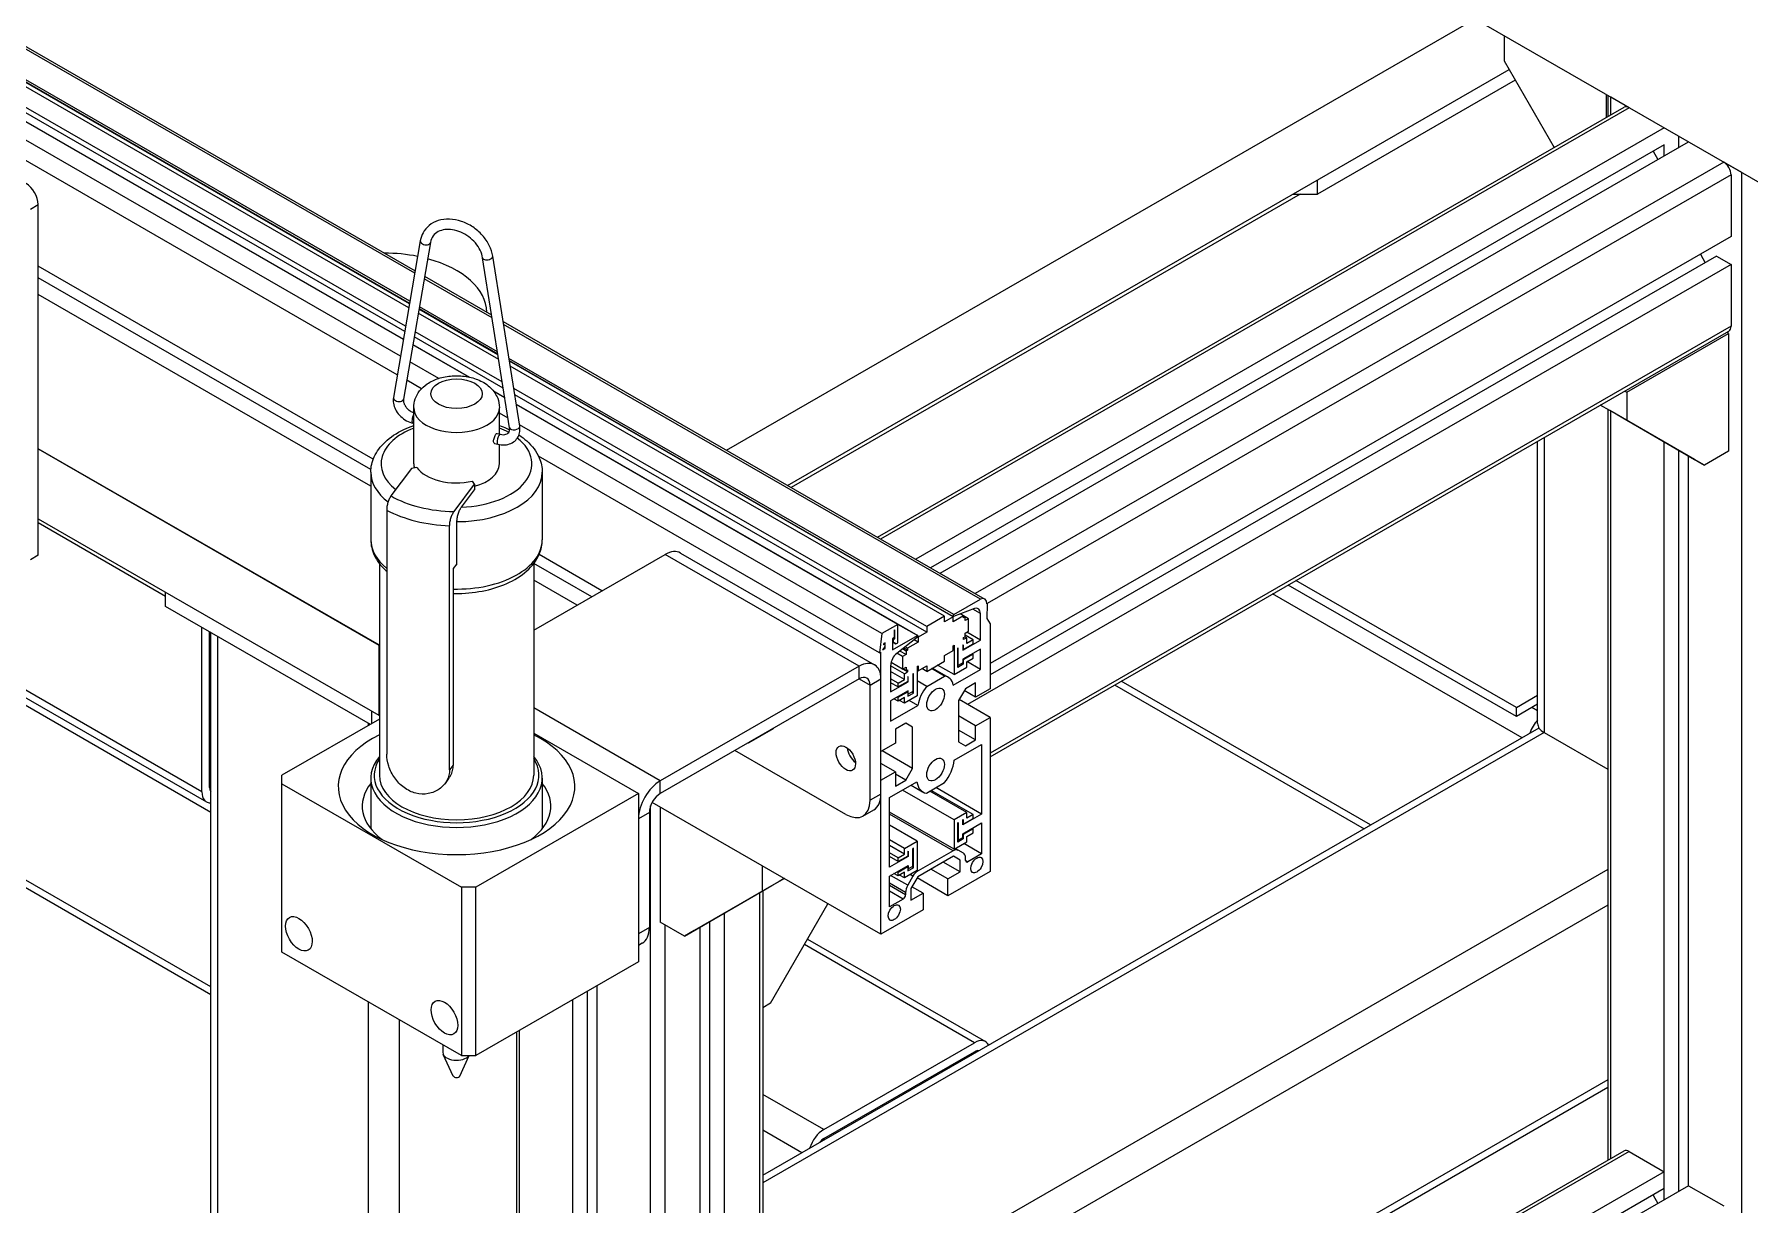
# Model space of a CAD drawing. Header units: millimetres. Extents: x 0 to 7722, y 0 to 5460.
# Drawn here: x 4835 to 5335, y 2799 to 3140 of the extents above; entities that cross this region are included whole.
import ezdxf

# ---------------------------------------------------------------- set-up
doc = ezdxf.new("R2010")
doc.units = ezdxf.units.MM
doc.header["$LTSCALE"] = 5
doc.layers.get('0').update_dxf_attribs({"linetype": 'CONTINUOUS'})

# ---------------------------------------------------------------- blocks, each defined once
blk = doc.blocks.new('RWFWFWEWEFWEFWEF')
for p, q in [((889.89, -572.89), (475.39, -334.19)), ((257.13, -459.87), (435.88, -562.8)), ((376.36, -771.45), (-156.62, -464.53)), ((435.75, -563.51), (256.46, -460.26)), ((-155.29, -467.47), (376.36, -773.62)), ((434.35, -571.66), (277.56, -481.37)), ((278.02, -482.23), (434.26, -572.2)), ((434.23, -572.39), (278.1, -482.48)), ((434.03, -573.55), (278.29, -483.86)), ((433.1, -578.96), (278.29, -489.81)), ((526.68, -615.09), (744.94, -489.41)), ((432.84, -580.44), (278.29, -491.44)), ((278.29, -493.91), (432.46, -582.69)), ((432.44, -582.77), (278.29, -494)), ((753.42, -494.3), (753.42, -501.66)), ((431.6, -587.69), (278.29, -499.4)), ((544.43, -625.31), (754.85, -504.14)), ((753.42, -501.66), (767.97, -526.85)), ((430.67, -593.07), (278.29, -505.32)), ((756.64, -507.23), (698.98, -540.44)), ((570.71, -640.45), (788.34, -515.12)), ((783.12, -511.4), (783.12, -518.13)), ((783.66, -511.71), (783.66, -517.82)), ((784.53, -517.31), (784.53, -512.21)), ((789.84, -515.27), (784.53, -512.21)), ((789.84, -515.27), (571.59, -640.95)), ((800.09, -521.17), (581.84, -646.86)), ((804.33, -526.87), (804.33, -523.62)), ((800.09, -526.08), (586.1, -649.31)), ((588.91, -650.93), (807.16, -525.24)), ((796.82, -527.96), (798.22, -530.4)), ((800.09, -529.32), (800.09, -526.08)), ((817.42, -531.15), (599.16, -656.83)), ((819.54, -534.82), (602.61, -659.75)), ((822.72, -534.2), (817.42, -531.15)), ((819.54, -534.82), (819.54, -552.81)), ((822.72, -928.26), (822.72, -534.2)), ((698.98, -540.44), (698.98, -536.32)), ((323.71, -544.8), (325.98, -543.5)), ((325.98, -645.69), (325.98, -543.5)), ((693.92, -540.44), (545.48, -625.92)), ((691.9, -540.44), (691.86, -540.41)), ((691.9, -540.39), (691.9, -540.44)), ((691.9, -540.44), (698.98, -540.44)), ((437.39, -554.02), (429.53, -599.68)), ((440.34, -554.53), (432.49, -600.18)), ((819.54, -552.81), (603.52, -677.21)), ((463.41, -608.57), (455.56, -559.02)), ((466.37, -608.1), (458.52, -558.55)), ((815.29, -558.54), (603.52, -680.5)), ((810.59, -557.96), (812.02, -560.43)), ((815.29, -558.54), (819.54, -560.98)), ((423.68, -617.66), (325.98, -561.4)), ((422.98, -620.72), (325.98, -564.85)), ((458.33, -576.51), (438.52, -565.11)), ((438.65, -564.4), (458.19, -575.65)), ((819.54, -560.98), (596.97, -689.15)), ((819.54, -560.98), (819.54, -578.97)), ((422.95, -625.59), (325.98, -569.74)), ((460.25, -588.65), (436.8, -575.14)), ((460.03, -587.24), (437, -573.98)), ((437.03, -573.8), (460, -587.02)), ((459.89, -586.37), (437.12, -573.26)), ((461.54, -577.58), (601.98, -658.45)), ((600.69, -658.49), (461.67, -578.44)), ((819.54, -578.97), (603.52, -703.37)), ((451.44, -593.71), (435.21, -584.37)), ((435.23, -584.28), (451.69, -593.76)), ((461.58, -596.99), (435.61, -582.04)), ((461.29, -595.19), (435.87, -580.55)), ((603.52, -704.39), (818.91, -580.35)), ((789.13, -598.12), (818.83, -581.02)), ((818.83, -581.02), (818.29, -580.71)), ((818.83, -581.02), (818.83, -615.35)), ((442.81, -594.14), (434.37, -589.28)), ((592.91, -662.97), (463.24, -588.3)), ((463.34, -588.95), (592.76, -663.48)), ((592.71, -663.65), (463.37, -589.17)), ((437.76, -597.15), (433.44, -594.67)), ((590.19, -663.47), (463.6, -590.57)), ((458.71, -597.81), (462.01, -599.7)), ((462.02, -599.81), (458.84, -597.97)), ((585.02, -666.44), (464.63, -597.12)), ((585.02, -668.08), (464.92, -598.92)), ((788.59, -597.81), (789.13, -598.12)), ((789.13, -598.12), (789.13, -606.29)), ((435.45, -619.04), (435.45, -602.68)), ((460.45, -610.37), (460.45, -602.68)), ((462.96, -605.75), (460.45, -604.3)), ((465.35, -601.63), (582.45, -669.06)), ((576.63, -665.81), (465.36, -601.73)), ((784.18, -603.54), (781.41, -601.95)), ((784.18, -603.54), (781.42, -601.94)), ((781.49, -601.9), (786.3, -604.67)), ((783.66, -603.24), (783.66, -821.95)), ((784.18, -603.44), (784.18, -603.54)), ((808.93, -617.8), (784.18, -603.54)), ((784.53, -821.44), (784.53, -603.75)), ((786.3, -604.67), (808.93, -617.8)), ((786.3, -604.67), (789.13, -606.29)), ((435.19, -607.2), (435.45, -607.26)), ((571.94, -668.51), (466.31, -607.67)), ((789.13, -606.29), (811.76, -619.43)), ((425.45, -671.91), (325.98, -614.62)), ((325.98, -614.62), (425.32, -671.84)), ((459.04, -613.11), (459.99, -613.35)), ((459.76, -610.2), (460.71, -610.44)), ((460.45, -619.04), (460.45, -613.45)), ((763.14, -694.7), (763.14, -612.46)), ((765.02, -611.38), (765.02, -697.31)), ((800.09, -833.44), (800.09, -612.71)), ((804.33, -831), (804.33, -615.15)), ((436.34, -620.06), (434.81, -620.41)), ((571.31, -674.06), (471.85, -616.78)), ((807.16, -829.37), (807.16, -616.78)), ((811.76, -619.43), (808.93, -617.8)), ((818.83, -615.35), (811.76, -619.43)), ((422.95, -621.49), (422.95, -641.14)), ((434.81, -620.41), (428.84, -628.39)), ((447.21, -632.94), (453.18, -624.97)), ((453.18, -624.97), (452.57, -624.09)), ((453.18, -624.97), (453.18, -626.6)), ((472.95, -621.49), (472.95, -641.14)), ((449.38, -631.68), (453.18, -626.6)), ((325.98, -635.06), (425.32, -692.27)), ((427.58, -632.53), (427.58, -703.66)), ((363.1, -657.65), (325.98, -636.27)), ((445.94, -708.22), (445.94, -637.09)), ((448.07, -648.15), (448.07, -635.88)), ((513.25, -645.02), (569.82, -677.59)), ((325.98, -645.69), (323.71, -646.99)), ((425.45, -648.09), (425.45, -709.78)), ((448.07, -648.15), (447, -649.58)), ((447, -649.58), (447, -706.81)), ((470.45, -667.52), (508.76, -645.46)), ((470.45, -648.09), (470.45, -709.78)), ((487.36, -657.79), (470.47, -648.07)), ((490.35, -656.06), (472.01, -645.5)), ((565.33, -678.03), (508.76, -645.46)), ((483.11, -660.23), (470.45, -652.94)), ((756.96, -692.66), (690.42, -654.35)), ((756.96, -690.05), (692.69, -653.04)), ((376.36, -720.6), (268.44, -658.45)), ((373.71, -714.61), (278.14, -659.57)), ((363.1, -660.56), (363.1, -656.44)), ((592.91, -662.97), (600.69, -658.49)), ((602.61, -659.84), (602.6, -664.08)), ((758.61, -698.85), (685.87, -656.96)), ((276.23, -660.65), (375.04, -717.55)), ((422.82, -694.95), (363.1, -660.56)), ((590.19, -663.47), (585.02, -666.44)), ((590.19, -665.11), (590.19, -663.47)), ((592.71, -663.65), (590.19, -665.11)), ((595.79, -663.31), (592.71, -665.08)), ((592.71, -665.08), (592.71, -663.65)), ((598.93, -661.22), (592.87, -663.48)), ((595.79, -663.31), (594.83, -662.75)), ((595.79, -663.92), (595.79, -663.31)), ((597.19, -664.16), (595.79, -663.36)), ((596.21, -663.68), (595.79, -663.44)), ((596.21, -663.68), (595.79, -663.92)), ((596.21, -664.72), (596.21, -663.68)), ((597.19, -664.16), (596.21, -664.72)), ((597.19, -667.8), (597.19, -664.16)), ((600.69, -662.63), (598.52, -661.38)), ((600.69, -670.39), (600.69, -662.63)), ((602.6, -664.08), (603.52, -665.69)), ((373.71, -714.61), (373.71, -666.67)), ((375.97, -713.3), (375.97, -667.97)), ((376.36, -978.75), (376.36, -668.19)), ((378.23, -669.27), (378.23, -981.36)), ((571.94, -668.51), (571.31, -674.06)), ((576.63, -665.81), (571.94, -668.51)), ((575.02, -673.27), (582.3, -669.08)), ((575.58, -669.68), (575.02, -670)), ((575.02, -670), (575.02, -673.27)), ((575.64, -670.07), (575.22, -670.44)), ((575.64, -670.07), (575.27, -669.86)), ((575.58, -667.47), (575.64, -667.44)), ((575.58, -667.47), (575.58, -669.68)), ((575.64, -667.44), (575.64, -670.07)), ((582.34, -669.55), (576.28, -674.27)), ((582.3, -669.08), (576.63, -665.81)), ((576.63, -671.2), (576.63, -665.81)), ((582.5, -669.54), (582.4, -669.48)), ((585.02, -668.08), (582.5, -669.54)), ((582.5, -669.54), (582.5, -670.96)), ((585.02, -666.44), (585.02, -668.08)), ((595.79, -669.65), (596.21, -669.4)), ((595.79, -670.26), (595.79, -669.65)), ((596.69, -669.75), (595.79, -670.26)), ((596.69, -669.75), (596.16, -669.44)), ((596.21, -668.36), (597.19, -667.8)), ((596.21, -669.4), (596.21, -668.36)), ((598.53, -670.32), (596.21, -668.99)), ((600.69, -670.39), (596.69, -668.09)), ((596.69, -671.38), (596.69, -669.75)), ((603.52, -665.69), (603.52, -684.58)), ((425.32, -671.84), (425.32, -692.27)), ((571.31, -674.06), (571.7, -673.9)), ((571.7, -702.9), (571.7, -673.9)), ((572.27, -673.26), (572.83, -672.44)), ((572.27, -673.26), (572.9, -672.89)), ((572.51, -671.73), (572.54, -671.43)), ((572.9, -671.69), (572.51, -671.73)), ((572.9, -671.23), (572.54, -671.43)), ((572.9, -671.69), (572.54, -671.49)), ((572.9, -672.89), (572.63, -672.74)), ((572.83, -672.44), (572.9, -671.84)), ((572.9, -671.69), (572.9, -671.23)), ((572.9, -672.89), (572.9, -671.84)), ((575.22, -670.44), (575.02, -670.33)), ((575.22, -671.03), (575.02, -670.92)), ((576.07, -671.53), (575.02, -670.92)), ((575.22, -670.44), (575.22, -671.03)), ((575.22, -671.03), (576.07, -671.53)), ((576.07, -671.53), (576.63, -671.2)), ((578.02, -675.2), (576.34, -674.23)), ((579, -674.64), (577.16, -673.58)), ((579, -673.6), (577.93, -672.98)), ((579, -674.64), (578.02, -675.2)), ((579.42, -673.35), (578.29, -672.7)), ((579.42, -672.73), (578.75, -672.35)), ((579.42, -673.35), (579, -673.6)), ((579, -673.6), (579, -674.64)), ((582.5, -670.96), (579.42, -672.73)), ((579.42, -672.73), (579.42, -673.35)), ((582.5, -670.96), (581.36, -670.31)), ((590.19, -674.92), (592.71, -673.46)), ((590.19, -676.55), (590.19, -674.92)), ((592.71, -672.04), (593.02, -671.86)), ((592.71, -673.46), (592.71, -672.04)), ((593.02, -671.86), (593.02, -680.45)), ((594.08, -672.72), (594.18, -672.66)), ((594.08, -678.36), (594.08, -672.72)), ((594.18, -677.81), (594.18, -672.66)), ((595.6, -673.32), (600.69, -670.39)), ((595.6, -671.85), (595.7, -671.79)), ((595.6, -671.85), (595.6, -673.32)), ((600.69, -673), (595.6, -675.94)), ((595.7, -673.09), (595.6, -673.03)), ((595.7, -673.09), (598.53, -671.47)), ((595.7, -671.79), (595.7, -673.09)), ((598.53, -674.49), (595.7, -676.12)), ((598.53, -670.32), (596.69, -671.38)), ((598.53, -674.49), (598.32, -674.37)), ((598.53, -671.47), (598.53, -670.32)), ((598.53, -675.64), (598.53, -674.49)), ((600.69, -678.93), (600.69, -673)), ((565.33, -678.03), (507.35, -711.42)), ((565.33, -681.71), (565.33, -678.03)), ((574.52, -677.7), (574.52, -685.45)), ((578.52, -680.21), (574.52, -677.91)), ((578.52, -681.85), (574.52, -679.54)), ((579.42, -679.69), (574.62, -676.92)), ((578.02, -678.84), (574.63, -676.88)), ((578.02, -675.2), (578.02, -678.84)), ((578.02, -678.84), (579, -678.28)), ((579, -679.32), (578.09, -678.8)), ((578.52, -680.21), (579.42, -679.69)), ((579, -678.28), (579, -679.32)), ((579, -679.32), (579.42, -679.07)), ((579.42, -679.07), (579.42, -679.69)), ((581.14, -680.18), (581.03, -680.24)), ((581.14, -685.82), (581.14, -680.18)), ((582.2, -678.09), (582.5, -677.92)), ((582.2, -678.09), (582.2, -686.68)), ((582.5, -679.35), (582.2, -679.17)), ((582.5, -679.35), (585.02, -677.89)), ((582.5, -677.92), (582.5, -679.35)), ((585.02, -679.53), (583.61, -678.71)), ((585.02, -679.53), (590.19, -676.55)), ((585.02, -677.89), (585.02, -679.53)), ((590.19, -680.89), (586.43, -678.72)), ((586.7, -678.56), (591.33, -681.23)), ((593.02, -680.45), (588.22, -677.69)), ((592.77, -683.49), (600.69, -678.93)), ((593.02, -680.45), (596.69, -678.33)), ((595.7, -677.43), (594.08, -678.36)), ((594.18, -677.81), (594.08, -677.75)), ((595.6, -677), (594.18, -677.81)), ((595.7, -677.43), (595.28, -677.18)), ((595.6, -675.94), (595.6, -677)), ((595.7, -676.12), (595.6, -676.06)), ((595.7, -676.12), (595.7, -677.43)), ((596.69, -676.69), (598.53, -675.64)), ((596.69, -678.33), (596.69, -676.69)), ((600.69, -678.93), (596.75, -676.66)), ((565.33, -681.71), (507.35, -715.1)), ((565.32, -681.72), (568.51, -683.56)), ((568.51, -683.56), (571.7, -681.73)), ((568.51, -717.08), (568.51, -683.56)), ((571.7, -715.25), (571.7, -681.73)), ((576.68, -682.9), (574.52, -681.66)), ((574.52, -685.45), (579.62, -682.52)), ((576.68, -684.05), (574.52, -682.81)), ((579.62, -685.14), (574.52, -688.07)), ((576.68, -682.9), (578.52, -681.85)), ((579.51, -682.42), (576.68, -684.05)), ((576.68, -684.05), (576.68, -682.9)), ((578.52, -681.85), (578.52, -680.21)), ((579.62, -682.52), (579.47, -682.44)), ((579.62, -681.05), (579.51, -681.11)), ((579.51, -681.11), (579.51, -682.42)), ((579.62, -682.52), (579.62, -681.05)), ((579.62, -686.2), (579.62, -685.14)), ((581.03, -680.24), (581.03, -685.39)), ((585.02, -683.87), (582.2, -682.24)), ((585.02, -683.87), (590.19, -680.89)), ((596.3, -684.6), (594.32, -688.03)), ((599.27, -687.02), (595.99, -685.13)), ((599.27, -682.89), (596.3, -684.6)), ((599.27, -687.02), (599.27, -682.89)), ((603.52, -684.58), (599.27, -687.02)), ((639.83, -683.47), (712.57, -725.36)), ((714.45, -724.27), (641.72, -682.39)), ((507.35, -711.42), (470.45, -690.18)), ((574.52, -688.07), (574.52, -694)), ((574.52, -694), (582.44, -689.44)), ((576.68, -688.22), (575.47, -687.52)), ((576.68, -687.07), (576.47, -686.95)), ((576.68, -687.07), (579.51, -685.44)), ((576.68, -688.22), (576.68, -687.07)), ((578.52, -687.16), (576.68, -688.22)), ((578.52, -688.79), (577.1, -687.98)), ((582.2, -686.68), (578.52, -688.79)), ((578.52, -688.79), (578.52, -687.16)), ((579.51, -685.44), (579.3, -685.32)), ((579.51, -685.44), (579.51, -686.75)), ((579.51, -686.75), (581.14, -685.82)), ((579.62, -686.2), (579.51, -686.14)), ((581.03, -685.39), (579.62, -686.2)), ((582.44, -689.44), (579.92, -687.99)), ((581.14, -685.82), (580.71, -685.57)), ((594.32, -688.03), (594.32, -700.05)), ((603.52, -692.92), (594.5, -687.73)), ((756.96, -690.05), (763.14, -686.49)), ((763.14, -689.1), (756.96, -692.66)), ((756.96, -692.66), (756.96, -690.05)), ((763.14, -691.02), (761.48, -690.06)), ((425.45, -693.43), (397.04, -709.8)), ((422.21, -694.6), (422.21, -695.3)), ((423.2, -691.05), (423.2, -694.73)), ((425.32, -692.27), (425.45, -692.27)), ((578.91, -694.62), (575.94, -696.33)), ((580.89, -695.77), (578.9, -694.62)), ((580.89, -695.77), (578.91, -694.62)), ((599.27, -695.36), (594.32, -692.51)), ((599.27, -695.36), (603.52, -692.92)), ((603.52, -692.92), (603.52, -737.8)), ((470.45, -697.51), (500.99, -715.09)), ((540.23, -696.3), (533.16, -700.37)), ((537.22, -826.33), (763.55, -696)), ((765.02, -697.31), (537.22, -828.49)), ((540.23, -696.17), (540.23, -696.3)), ((575.94, -696.33), (575.94, -700.46)), ((580.89, -707.79), (580.89, -695.77)), ((599.27, -699.49), (594.32, -696.64)), ((594.32, -700.05), (596.3, -701.2)), ((596.3, -701.2), (599.27, -699.49)), ((599.27, -699.49), (599.27, -695.36)), ((765.02, -697.31), (783.66, -708.04)), ((561.44, -721.18), (529.12, -702.57)), ((533.05, -700.3), (533.16, -700.37)), ((533.16, -700.37), (533.05, -700.3)), ((575.94, -700.46), (571.7, -702.9)), ((580.89, -707.79), (572.05, -702.7)), ((593.02, -705.42), (601.04, -700.8)), ((601.04, -700.8), (601.04, -721.08)), ((397.04, -712.24), (397.04, -709.8)), ((447, -706.81), (445.94, -708.22)), ((575.94, -708.8), (571.7, -706.35)), ((571.7, -711.24), (575.94, -708.8)), ((575.94, -708.8), (575.94, -712.93)), ((578.91, -711.21), (575.94, -709.5)), ((578.91, -711.21), (580.89, -707.79)), ((375.97, -713.31), (376.36, -713.54)), ((397.04, -761.29), (397.04, -712.24)), ((397.04, -712.24), (449.37, -742.37)), ((422.95, -710.6), (422.95, -725.37)), ((445.64, -710.76), (444.6, -712.15)), ((500.99, -715.09), (453.61, -742.37)), ((472.95, -710.6), (472.95, -725.37)), ((500.99, -715.09), (500.99, -764.14)), ((507.35, -715.1), (507.35, -711.42)), ((571.7, -756.12), (571.7, -711.24)), ((574.17, -716.27), (582.19, -711.66)), ((575.94, -712.93), (578.91, -711.21)), ((593.02, -722.75), (577.97, -714.09)), ((580.47, -712.65), (583.84, -714.59)), ((584.98, -714.96), (590.23, -711.93)), ((596.69, -720.64), (585.9, -714.42)), ((598.53, -721.21), (586.32, -714.18)), ((601.04, -721.08), (587.7, -713.39)), ((504.52, -1111.5), (504.52, -718.73)), ((571.7, -756.12), (504.97, -717.7)), ((507.35, -719.07), (507.35, -752.59)), ((566.43, -721.67), (569.62, -719.84)), ((571.7, -715.25), (568.51, -717.08)), ((574.17, -736.55), (574.17, -716.27)), ((504.17, -720.62), (500.99, -722.45)), ((500.99, -722.45), (500.99, -755.97)), ((504.17, -720.62), (504.17, -754.13)), ((593.02, -731.34), (574.17, -720.49)), ((592.71, -731.76), (574.17, -721.08)), ((582.2, -728.99), (574.17, -724.36)), ((596.69, -720.64), (593.02, -722.75)), ((593.02, -722.75), (593.02, -731.34)), ((594.08, -723.62), (594.18, -723.55)), ((594.08, -729.26), (594.08, -723.62)), ((594.18, -723.55), (594.18, -728.71)), ((601.04, -721.08), (595.6, -724.21)), ((595.6, -722.74), (595.7, -722.68)), ((595.6, -724.21), (595.6, -722.74)), ((595.6, -726.83), (601.04, -723.69)), ((595.7, -723.99), (595.6, -723.93)), ((595.7, -723.99), (598.53, -722.36)), ((595.7, -722.68), (595.7, -723.99)), ((596.69, -722.27), (596.69, -720.64)), ((598.53, -721.21), (596.69, -722.27)), ((598.53, -722.36), (598.53, -721.21)), ((601.04, -723.69), (601.04, -732.69)), ((578.52, -731.1), (574.17, -728.6)), ((578.52, -731.1), (582.2, -728.99)), ((582.2, -728.99), (582.2, -737.57)), ((593.02, -731.34), (596.69, -729.22)), ((595.7, -728.32), (594.08, -729.26)), ((594.18, -728.71), (594.08, -728.64)), ((594.18, -728.71), (595.6, -727.89)), ((595.7, -728.32), (595.28, -728.07)), ((595.6, -727.89), (595.6, -726.83)), ((595.7, -727.01), (595.6, -726.95)), ((598.53, -725.38), (595.7, -727.01)), ((595.7, -727.01), (595.7, -728.32)), ((601.04, -732.69), (595.86, -729.7)), ((596.69, -727.59), (598.53, -726.53)), ((596.69, -729.22), (596.69, -727.59)), ((598.53, -725.38), (598.32, -725.26)), ((598.53, -726.53), (598.53, -725.38)), ((578.52, -732.74), (574.17, -730.23)), ((576.68, -733.8), (574.17, -732.35)), ((579.62, -733.41), (574.17, -736.55)), ((576.68, -734.94), (574.17, -733.5)), ((576.68, -733.8), (578.52, -732.74)), ((579.51, -733.31), (576.68, -734.94)), ((576.68, -734.94), (576.68, -733.8)), ((578.52, -732.74), (578.52, -731.1)), ((579.62, -733.41), (579.47, -733.33)), ((579.62, -731.94), (579.51, -732)), ((579.51, -732), (579.51, -733.31)), ((579.62, -731.94), (579.62, -733.41)), ((581.14, -731.07), (581.03, -731.13)), ((581.03, -736.28), (581.03, -731.13)), ((581.14, -736.71), (581.14, -731.07)), ((592.81, -733.34), (582.41, -739.33)), ((592.71, -731.76), (582.5, -737.64)), ((594.78, -737.92), (589.81, -735.06)), ((594.78, -734.49), (592.8, -733.34)), ((594.78, -734.49), (592.81, -733.34)), ((593.38, -731.13), (594.21, -731.61)), ((595.72, -732.49), (594.21, -731.61)), ((594.78, -737.92), (594.78, -734.49)), ((596.34, -734.58), (596.34, -733.86)), ((597.05, -734.99), (596.34, -734.58)), ((601.04, -732.69), (597.05, -734.99)), ((537.05, -736.17), (537.05, -743.53)), ((783.66, -737.23), (537.22, -879.14)), ((539.88, -741.9), (543.44, -739.85)), ((543.52, -739.9), (542, -740.78)), ((543.53, -739.9), (542, -740.78)), ((574.17, -739.17), (579.62, -736.03)), ((574.17, -748.16), (574.17, -739.17)), ((579.49, -741.83), (574.52, -738.96)), ((576.68, -739.11), (575.47, -738.42)), ((576.68, -737.97), (576.47, -737.84)), ((576.68, -737.97), (579.51, -736.34)), ((576.68, -739.11), (576.68, -737.97)), ((578.52, -738.05), (576.68, -739.11)), ((578.52, -739.69), (577.1, -738.87)), ((582.2, -737.57), (578.52, -739.69)), ((578.52, -739.69), (578.52, -738.05)), ((579.51, -736.34), (579.3, -736.21)), ((581, -739.22), (579.49, -741.83)), ((579.51, -736.34), (579.51, -737.65)), ((579.51, -737.65), (581.14, -736.71)), ((579.62, -737.09), (579.51, -737.03)), ((579.62, -736.03), (579.62, -737.09)), ((579.62, -737.09), (581.03, -736.28)), ((581, -739.22), (580.16, -738.74)), ((582.41, -739.33), (580.43, -742.75)), ((581.14, -736.71), (580.71, -736.46)), ((582.5, -737.64), (582.2, -737.47)), ((591.21, -744.89), (582.2, -739.69)), ((591.21, -739.98), (586.24, -737.12)), ((603.52, -737.8), (591.21, -744.89)), ((591.21, -739.98), (594.78, -737.92)), ((591.21, -744.89), (591.21, -739.98)), ((453.61, -742.37), (449.37, -742.37)), ((449.37, -742.37), (449.37, -791.42)), ((453.61, -791.42), (453.61, -742.37)), ((514.42, -756.66), (537.05, -743.53)), ((542, -740.78), (517.25, -755.04)), ((517.25, -755.04), (539.88, -741.9)), ((536.34, -1095.62), (536.34, -744.04)), ((537.05, -743.53), (539.88, -741.9)), ((537.22, -743.54), (537.22, -1094.4)), ((542, -740.68), (542, -740.78)), ((578.87, -743.92), (574.17, -741.21)), ((578.87, -744.63), (574.17, -741.93)), ((578.17, -745.86), (574.17, -743.56)), ((578.87, -743.92), (578.87, -744.63)), ((580.43, -742.75), (580.43, -746.19)), ((580.43, -746.19), (584, -744.13)), ((584, -744.13), (580.72, -742.25)), ((584, -744.13), (584, -749.04)), ((526.09, -1101.52), (526.09, -749.95)), ((783.66, -747.67), (537.22, -889.59)), ((539.52, -776.2), (556.25, -747.23)), ((584, -749.04), (571.7, -756.12)), ((578.17, -745.86), (574.17, -748.16)), ((504.17, -754.13), (500.99, -755.97)), ((514.42, -756.66), (507.35, -752.59)), ((508.76, -1111.5), (508.76, -753.41)), ((517.25, -755.04), (514.42, -756.66)), ((519.02, -1105.59), (519.02, -754.02)), ((521.84, -1099.08), (521.84, -752.39)), ((502.09, -758.73), (500.99, -759.36)), ((598.99, -787.7), (549.37, -759.13)), ((550.31, -757.52), (602.18, -787.39)), ((449.37, -791.42), (397.04, -761.29)), ((500.99, -764.14), (453.61, -791.42)), ((481.89, -1098.47), (481.89, -775.14)), ((486.14, -1096.03), (486.14, -772.69)), ((488.96, -1102.54), (488.96, -771.06)), ((422.21, -775.79), (422.21, -1006.69)), ((539.52, -776.2), (537.22, -777.52)), ((431.26, -781), (431.26, -1006.69)), ((465.46, -784.6), (465.46, -1088.29)), ((466.34, -1089.51), (466.34, -784.09)), ((443.95, -788.31), (443.95, -790.52)), ((555.01, -813.03), (598.99, -787.7)), ((446.99, -797.41), (444.09, -791.11)), ((448.92, -797.41), (451.67, -791.42)), ((449.37, -791.42), (453.61, -791.42)), ((555.01, -815.65), (598.99, -790.32)), ((598.98, -790.33), (599.37, -790.55)), ((783.66, -798.53), (537.22, -940.44)), ((537.22, -942.61), (783.66, -800.7)), ((555.01, -813.03), (537.22, -802.79)), ((548.6, -819.78), (537.22, -813.23)), ((537.22, -963.86), (788.34, -819.25)), ((789.84, -819.4), (537.22, -964.87)), ((554.84, -815.76), (555.21, -815.97)), ((789.84, -819.4), (800.09, -825.3)), ((800.09, -825.3), (537.22, -976.68)), ((807.16, -829.37), (537.22, -984.82)), ((800.09, -830.21), (537.22, -981.58)), ((800.09, -830.21), (800.09, -825.3)), ((807.16, -829.37), (817.42, -835.28)), ((796.82, -832.09), (798.22, -834.52))]:
    blk.add_line(p, q)
for centre, major_axis, ratio, start_param, end_param in [((789.84, -517.72), (-1.5, 2.6), 0.578093, 5.499721, 6.283185), ((817.42, -533.6), (-1.5, 2.6), 0.578093, 3.928925, 5.499721), ((322.44, -541.46), (-2.5, 4.33), 0.578093, 3.928925, 5.499721), ((438.87, -554.28), (-1.48, 0.25), 0.616767, 0, 3.141593), ((426.74, -574.92), (30, 0), 0.575862, 1.235903, 1.564608), ((426.74, -574.92), (30, 0), 0.575862, 0.006188, 1.130516), ((457.04, -558.79), (-1.48, -0.23), 0.522728, 0, 3.141593), ((817.42, -577.75), (1.5, -2.6), 0.578093, 0, 0.787332), ((431.01, -599.93), (-1.48, 0.25), 0.616767, 0, 3.141593), ((435.55, -605.74), (-0.36, -1.46), 0.323527, 3.968641, 6.283185), ((447.95, -602.68), (-12.5, 0), 0.575862, 0, 3.141593), ((447.95, -619.04), (-22, 0), 0.575862, 5.316684, 6.91702), ((447.95, -619.04), (22, 0), 0.575862, 0.807209, 0.966502), ((464.89, -608.34), (1.48, 0.23), 0.522728, 3.141593, 6.283185), ((447.95, -619.04), (22, 0), 0.575862, 4.777389, 6.917313), ((460.35, -611.89), (-0.36, -1.46), 0.323527, 3.141593, 6.283185), ((447.95, -619.04), (-12.5, 0), 0.575862, 0, 0.165867), ((447.95, -617.4), (-12.5, 0), 0.575862, 0.378537, 1.949333), ((447.95, -619.04), (12.5, 0), 0.575862, 5.143753, 6.283185), ((447.95, -621.49), (-25, 0), 0.575862, 0, 0.646128), ((447.95, -621.49), (25, 0), 0.575862, 4.717044, 6.283185), ((447.95, -617.4), (-27, 0), 0.575862, 0.784527, 1.543342), ((447.95, -619.85), (30, 0), 0.575862, 3.96569, 4.645364), ((447.95, -641.14), (-25, 0), 0.575862, 0, 0.617958), ((447.95, -641.14), (25, 0), 0.575862, 4.674225, 6.283185), ((508.76, -652.82), (4.49, 7.8), 0.578093, 0, 0.783464), ((600.48, -661.07), (1.5, 2.61), 0.578093, 5.495853, 6.966981), ((592.91, -663.22), (-0.15, -0.26), 0.578093, 3.925057, 6.892117), ((598.56, -663.86), (1.5, 2.6), 0.578093, 5.496771, 6.8912), ((582.3, -669.32), (0.15, 0.26), 0.578093, 4.09959, 7.06665), ((576.65, -676.48), (1.5, 2.6), 0.578093, 0.958914, 2.353344), ((565.33, -685.39), (4.49, 7.8), 0.578093, 5.495853, 7.06665), ((565.33, -685.39), (2.25, 3.9), 0.578093, 5.495853, 7.06665), ((587.61, -687.69), (3.72, 6.46), 0.578093, 1.296362, 2.151805), ((587.61, -687.69), (3.72, 6.46), 0.578093, 5.698309, 6.553752), ((765.02, -697.33), (3.19, 5.55), 0.578093, 1.210543, 1.925937), ((769.54, -694.7), (-6.4, 0), 0.575862, 0, 0.785398), ((447.95, -713.05), (-34.5, 0), 0.575862, 5.422838, 10.285126), ((447.95, -710.6), (-25, 0), 0.575862, 5.832158, 9.875805), ((447.95, -709.78), (24, 0), 0.575862, 2.786171, 6.638607), ((564.62, -703), (2, -3.47), 0.578093, 4.05889, 5.365888), ((447.95, -709.78), (22.5, 0), 0.575862, 3.141593, 6.283185), ((587.29, -707.88), (4.08, 7.08), 0.578093, 4.459064, 5.369447), ((378.23, -712), (-3.19, -5.55), 0.578093, 5.495853, 6.639571), ((378.23, -712), (-1.6, -2.77), 0.578093, 5.495853, 6.090356), ((447.95, -718.78), (-27.5, 0), 0.575862, 5.853486, 6.943464), ((447.95, -718.78), (27.5, 0), 0.575862, 5.622906, 6.712885), ((507.35, -718.78), (-4.49, -7.8), 0.578093, 3.925057, 5.495853), ((507.35, -718.78), (-2.25, -3.9), 0.578093, 3.925057, 5.495853), ((587.92, -707.52), (-4.08, -7.08), 0.578093, 5.622259, 6.532643), ((561.44, -713.01), (4.99, -8.67), 0.578093, 5.499721, 7.070517), ((564.62, -711.18), (4.99, -8.67), 0.578093, 0, 0.787332), ((592.71, -734.21), (1.5, 2.6), 0.578093, 6.281252, 7.06665), ((594.22, -735.08), (1.5, 2.6), 0.578093, 5.495853, 6.281252), ((597.05, -734.17), (-0.499, -0.867), 0.578093, 5.495853, 7.06665), ((582.5, -740.09), (-1.5, -2.6), 0.578093, 3.925057, 4.710455), ((578.17, -745.04), (-0.499, -0.867), 0.578093, 0.783464, 2.354261), ((580.99, -742.7), (-1.5, -2.6), 0.578093, 4.710455, 5.495853), ((497.1, -750.06), (4.99, -8.67), 0.578093, 0, 0.787332), ((598.99, -792.94), (3.19, 5.55), 0.578093, 5.924177, 7.06665), ((598.99, -792.94), (1.6, 2.77), 0.578093, 0.19302, 0.783464), ((447.95, -790.52), (-4, 0), 0.575862, 0, 2.73917), ((447.95, -797.26), (1, 0), 0.575862, 3.40086, 6.023918), ((555.01, -818.26), (3.19, 5.55), 0.578093, 0.783464, 1.925937), ((555.01, -818.26), (1.6, 2.77), 0.578093, 0.783464, 1.373909), ((789.84, -821.85), (-1.5, 2.6), 0.578093, 5.499721, 6.283185)]:
    blk.add_ellipse(centre, major_axis=major_axis, ratio=ratio, start_param=start_param, end_param=end_param)
for centre, major_axis, ratio in [((447.95, -598.6), (-7.5, 0), 0.575862), ((587.61, -687.69), (1.82, 3.16), 0.578093), ((561.44, -704.83), (-2, 3.47), 0.578093), ((587.61, -708.13), (1.82, 3.16), 0.578093), ((599.63, -735.95), (1.25, 2.17), 0.578093), ((575.58, -749.8), (1.25, 2.17), 0.578093), ((401.99, -755.97), (-2.74, 4.77), 0.578093), ((444.42, -780.4), (-2.74, 4.77), 0.578093)]:
    blk.add_ellipse(centre, major_axis=major_axis, ratio=ratio)
for points, knots in [([(458.52, -558.55), (458.35, -557.48), (458, -556.41), (456.97, -554.35), (456.28, -553.35), (454.65, -551.53), (453.7, -550.71), (451.63, -549.34), (450.52, -548.79), (448.23, -548.01), (447.06, -547.78), (444.77, -547.7), (443.66, -547.83), (441.65, -548.45), (440.74, -548.93), (439.23, -550.16), (438.62, -550.89), (437.79, -552.43), (437.53, -553.21), (437.39, -554.02)], [4.858239, 4.858239, 4.858239, 4.858239, 5.18065, 5.18065, 5.512385, 5.512385, 5.846482, 5.846482, 6.180792, 6.180792, 6.514314, 6.514314, 6.842883, 6.842883, 7.156958, 7.156958, 7.45347, 7.45347, 7.708132, 7.708132, 7.708132, 7.708132]), ([(455.56, -559.02), (455.44, -558.3), (455.2, -557.55), (454.48, -556.08), (454.01, -555.36), (452.89, -554.03), (452.23, -553.41), (450.79, -552.34), (450.01, -551.89), (448.41, -551.2), (447.59, -550.97), (446.01, -550.71), (445.24, -550.7), (443.82, -550.89), (443.17, -551.09), (442.02, -551.7), (441.53, -552.12), (440.75, -553.16), (440.47, -553.8), (440.34, -554.53)], [4.858239, 4.858239, 4.858239, 4.858239, 5.170971, 5.170971, 5.474848, 5.474848, 5.777465, 5.777465, 6.080138, 6.080138, 6.38276, 6.38276, 6.686764, 6.686764, 6.999622, 6.999622, 7.341253, 7.341253, 7.708132, 7.708132, 7.708132, 7.708132]), ([(435.45, -602.68), (435.45, -601.8), (435.61, -600.92), (436.21, -599.25), (436.66, -598.48), (437.84, -596.99), (438.59, -596.32), (440.43, -595.07), (441.55, -594.55), (444, -593.75), (445.34, -593.51), (448.03, -593.32), (449.39, -593.37), (452.04, -593.79), (453.34, -594.15), (455.79, -595.24), (456.95, -595.96), (458.77, -597.77), (459.48, -598.76), (460.27, -600.79), (460.45, -601.74), (460.45, -602.68)], [1.163935, 1.163935, 1.163935, 1.163935, 1.367675, 1.367675, 1.588787, 1.588787, 1.863876, 1.863876, 2.220134, 2.220134, 2.613294, 2.613294, 3.001785, 3.001785, 3.392327, 3.392327, 3.78038, 3.78038, 4.086898, 4.086898, 4.305527, 4.305527, 4.305527, 4.305527]), ([(429.53, -599.68), (429.44, -600.24), (429.44, -600.81), (429.63, -602), (429.84, -602.6), (430.43, -603.78), (430.83, -604.34), (431.77, -605.37), (432.31, -605.82), (433.49, -606.58), (434.13, -606.88), (434.92, -607.12), (435.06, -607.16), (435.19, -607.2)], [1.424946, 1.424946, 1.424946, 1.424946, 1.721066, 1.721066, 2.04396, 2.04396, 2.384315, 2.384315, 2.727644, 2.727644, 3.070974, 3.070974, 3.141593, 3.141593, 3.141593, 3.141593]), ([(432.49, -600.18), (432.45, -600.42), (432.45, -600.71), (432.58, -601.29), (432.68, -601.58), (432.98, -602.16), (433.17, -602.44), (433.63, -602.97), (433.89, -603.22), (434.47, -603.66), (434.79, -603.85), (435.22, -604.05), (435.34, -604.1), (435.45, -604.14)], [1.424946, 1.424946, 1.424946, 1.424946, 1.768276, 1.768276, 2.060577, 2.060577, 2.342108, 2.342108, 2.623226, 2.623226, 2.904909, 2.904909, 3.005609, 3.005609, 3.005609, 3.005609]), ([(422.95, -621.49), (422.95, -619.93), (423.31, -618.38), (424.7, -615.39), (425.78, -613.97), (428.62, -611.28), (430.47, -610.06), (433.48, -608.62), (434.45, -608.22), (435.45, -607.86)], [1.163935, 1.163935, 1.163935, 1.163935, 1.425325, 1.425325, 1.711202, 1.711202, 2.039045, 2.039045, 2.184629, 2.184629, 2.184629, 2.184629]), ([(459.99, -613.35), (460.65, -613.51), (461.33, -613.58), (462.63, -613.49), (463.25, -613.34), (464.34, -612.85), (464.82, -612.51), (465.58, -611.71), (465.88, -611.26), (466.29, -610.27), (466.41, -609.73), (466.45, -608.83), (466.43, -608.46), (466.37, -608.1)], [3.141593, 3.141593, 3.141593, 3.141593, 3.483898, 3.483898, 3.810871, 3.810871, 4.10914, 4.10914, 4.387537, 4.387537, 4.670091, 4.670091, 4.858239, 4.858239, 4.858239, 4.858239]), ([(460.45, -607.86), (461.19, -608.12), (461.91, -608.4), (462.88, -608.84), (463.16, -608.97), (463.44, -609.1)], [3.2848329, 3.2848329, 3.2848329, 3.2848329, 3.3914989, 3.3914989, 3.4348313, 3.4348313, 3.4348313, 3.4348313]), ([(460.71, -610.44), (461.03, -610.52), (461.33, -610.55), (461.9, -610.55), (462.15, -610.5), (462.61, -610.36), (462.8, -610.25), (463.11, -609.98), (463.23, -609.82), (463.39, -609.44), (463.44, -609.2), (463.44, -608.81), (463.43, -608.7), (463.41, -608.57)], [3.141593, 3.141593, 3.141593, 3.141593, 3.422689, 3.422689, 3.710525, 3.710525, 4.033416, 4.033416, 4.376745, 4.376745, 4.720074, 4.720074, 4.858239, 4.858239, 4.858239, 4.858239]), ([(459.04, -613.11), (459.02, -613.11), (458.99, -613.1), (458.91, -613.04), (458.85, -612.96), (458.77, -612.74), (458.76, -612.59), (458.76, -612.28), (458.77, -612.1), (458.85, -611.72), (458.91, -611.52), (459.03, -611.17), (459.11, -610.99), (459.27, -610.67), (459.36, -610.54), (459.51, -610.34), (459.58, -610.26), (459.69, -610.2), (459.73, -610.19), (459.76, -610.2)], [0.3200543, 0.3200543, 0.3200543, 0.3200543, 0.3393689, 0.3393689, 0.3959307, 0.3959307, 0.4524924, 0.4524924, 0.5090542, 0.5090542, 0.5656159, 0.5656159, 0.6221773, 0.6221773, 0.6787386, 0.6787386, 0.7353, 0.7353, 0.7725468, 0.7725468, 0.7725468, 0.7725468]), ([(466.14, -610.63), (466.96, -611.17), (467.73, -611.75), (470.01, -613.79), (471.27, -615.43), (472.64, -618.6), (472.95, -620.04), (472.95, -621.49)], [3.5856937, 3.5856937, 3.5856937, 3.5856937, 3.7321494, 3.7321494, 4.0624025, 4.0624025, 4.3055274, 4.3055274, 4.3055274, 4.3055274]), ([(428.84, -628.39), (428.68, -628.6), (428.49, -628.93), (428.2, -629.56), (428.04, -629.97), (427.83, -630.7), (427.73, -631.13), (427.61, -631.84), (427.58, -632.24), (427.58, -632.53)], [1.386882, 1.386882, 1.386882, 1.386882, 1.5087811, 1.5087811, 1.6256559, 1.6256559, 1.7378453, 1.7378453, 1.8466791, 1.8466791, 1.8466791, 1.8466791]), ([(445.94, -637.09), (445.94, -636.79), (445.98, -636.4), (446.09, -635.69), (446.19, -635.25), (446.41, -634.53), (446.57, -634.12), (446.86, -633.48), (447.05, -633.16), (447.21, -632.94)], [1.8466791, 1.8466791, 1.8466791, 1.8466791, 1.9555129, 1.9555129, 2.0677023, 2.0677023, 2.1845772, 2.1845772, 2.3064762, 2.3064762, 2.3064762, 2.3064762]), ([(448.07, -635.88), (448.07, -635.59), (448.1, -635.2), (448.22, -634.49), (448.32, -634.06), (448.55, -633.32), (448.71, -632.9), (449.01, -632.25), (449.21, -631.9), (449.38, -631.68)], [0, 0, 0, 0, 0.1076981, 0.1076981, 0.220364, 0.220364, 0.3402631, 0.3402631, 0.4685317, 0.4685317, 0.4685317, 0.4685317]), ([(422.95, -641.14), (422.95, -642.7), (423.31, -644.25), (424.7, -647.24), (425.78, -648.66), (427.26, -650.06), (427.42, -650.2), (427.58, -650.35)], [5.1192506, 5.1192506, 5.1192506, 5.1192506, 5.3806404, 5.3806404, 5.666518, 5.666518, 5.6996748, 5.6996748, 5.6996748, 5.6996748]), ([(447, -656.8), (447.18, -656.81), (447.36, -656.81), (450.21, -656.84), (452.87, -656.6), (457.97, -655.63), (460.4, -654.89), (464.82, -652.93), (466.8, -651.71), (470.01, -648.84), (471.27, -647.21), (472.64, -644.04), (472.95, -642.59), (472.95, -641.14)], [6.649837, 6.649837, 6.649837, 6.649837, 6.673028, 6.673028, 7.009183, 7.009183, 7.346815, 7.346815, 7.687465, 7.687465, 8.017718, 8.017718, 8.260843, 8.260843, 8.260843, 8.260843]), ([(436.08, -715.02), (434.92, -714.73), (433.72, -714.17), (431.58, -712.61), (430.65, -711.6), (429.2, -709.53), (428.58, -708.32), (427.77, -705.9), (427.58, -704.69), (427.58, -703.66)], [4.558201, 4.558201, 4.558201, 4.558201, 4.937963, 4.937963, 5.317725, 5.317725, 5.697663, 5.697663, 6.077601, 6.077601, 6.077601, 6.077601]), ([(445.94, -708.22), (445.94, -709.25), (445.67, -710.34), (444.6, -712.3), (443.8, -713.16), (442.01, -714.42), (440.9, -714.92), (438.51, -715.36), (437.24, -715.31), (436.08, -715.02)], [6.077601, 6.077601, 6.077601, 6.077601, 6.457539, 6.457539, 6.837478, 6.837478, 7.21724, 7.21724, 7.597001, 7.597001, 7.597001, 7.597001]), ([(445.64, -710.76), (445.84, -710.5), (446.02, -710.22), (446.72, -708.94), (447, -707.84), (447, -706.81)], [5.5951684, 5.5951684, 5.5951684, 5.5951684, 5.7072862, 5.7072862, 6.0879082, 6.0879082, 6.0879082, 6.0879082])]:
    blk.add_open_spline(points, degree=3, knots=knots)

msp = doc.modelspace()

# ---------------------------------------------------------------- block references
msp.add_blockref('RWFWFWEWEFWEFWEF', (4510.5, 3634.26))

doc.saveas('drawing.dxf')
